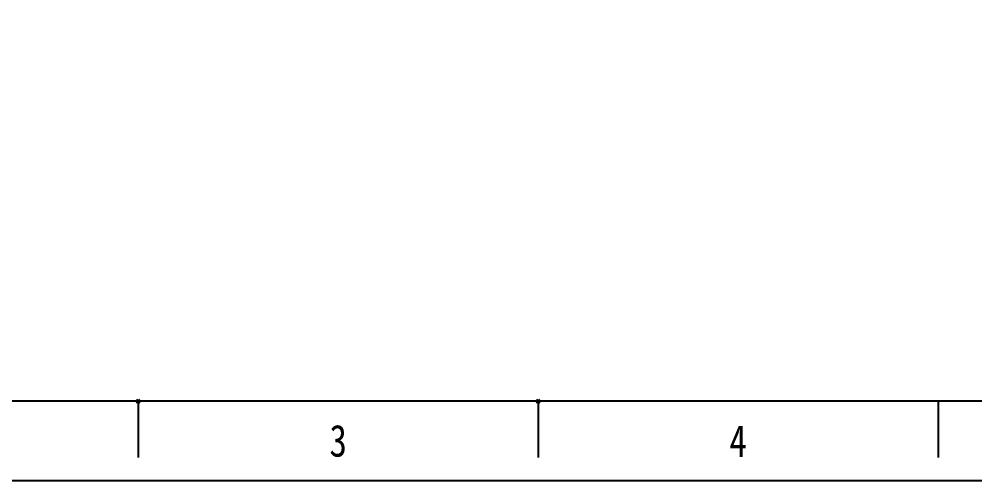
# Model space of a CAD drawing. Header units: millimetres. Extents: x 1241 to 1836, y -3 to 418.
# Drawn here: x 1376.2 to 1545.2, y -2.6 to 79.1 of the extents above; entities that cross this region are included whole.
import ezdxf

# ---------------------------------------------------------------- set-up
doc = ezdxf.new("R2010")
doc.units = ezdxf.units.MM
doc.header["$LTSCALE"] = 32.67
doc.header["$PDMODE"] = 3
doc.header["$PDSIZE"] = 0.3
doc.layers.get('0').update_dxf_attribs({"linetype": 'CONTINUOUS'})
doc.styles.get("Standard").update_dxf_attribs({"font": 'txt', "width": 0.8})

msp = doc.modelspace()

# ---------------------------------------------------------------- linework, layer by layer
for p, q in [((1255.83, 11.5), (1821.48, 11.5)), ((1397.24, 11.5), (1397.24, 1.5)), ((1467.95, 11.5), (1467.95, 1.5)), ((1538.65, 11.5), (1538.65, 1.5))]:
    msp.add_line(p, q)
msp.add_lwpolyline([(1241.69, 417.36), (1835.62, 417.36), (1835.62, -2.64), (1241.69, -2.64)], close=True)
for p in [(1397.24, 11.5), (1467.95, 11.5)]:
    msp.add_point(p)

# ---------------------------------------------------------------- texts
at = {"char_height": 5.66, "attachment_point": 5}
for s, insert in [('3', (1432.59, 4.43)), ('4', (1503.3, 4.43))]:
    msp.add_mtext_dynamic_manual_height_columns(s, width=50, gutter_width=12.5, heights=[0], dxfattribs=dict(at, insert=insert))

doc.saveas('drawing.dxf')
